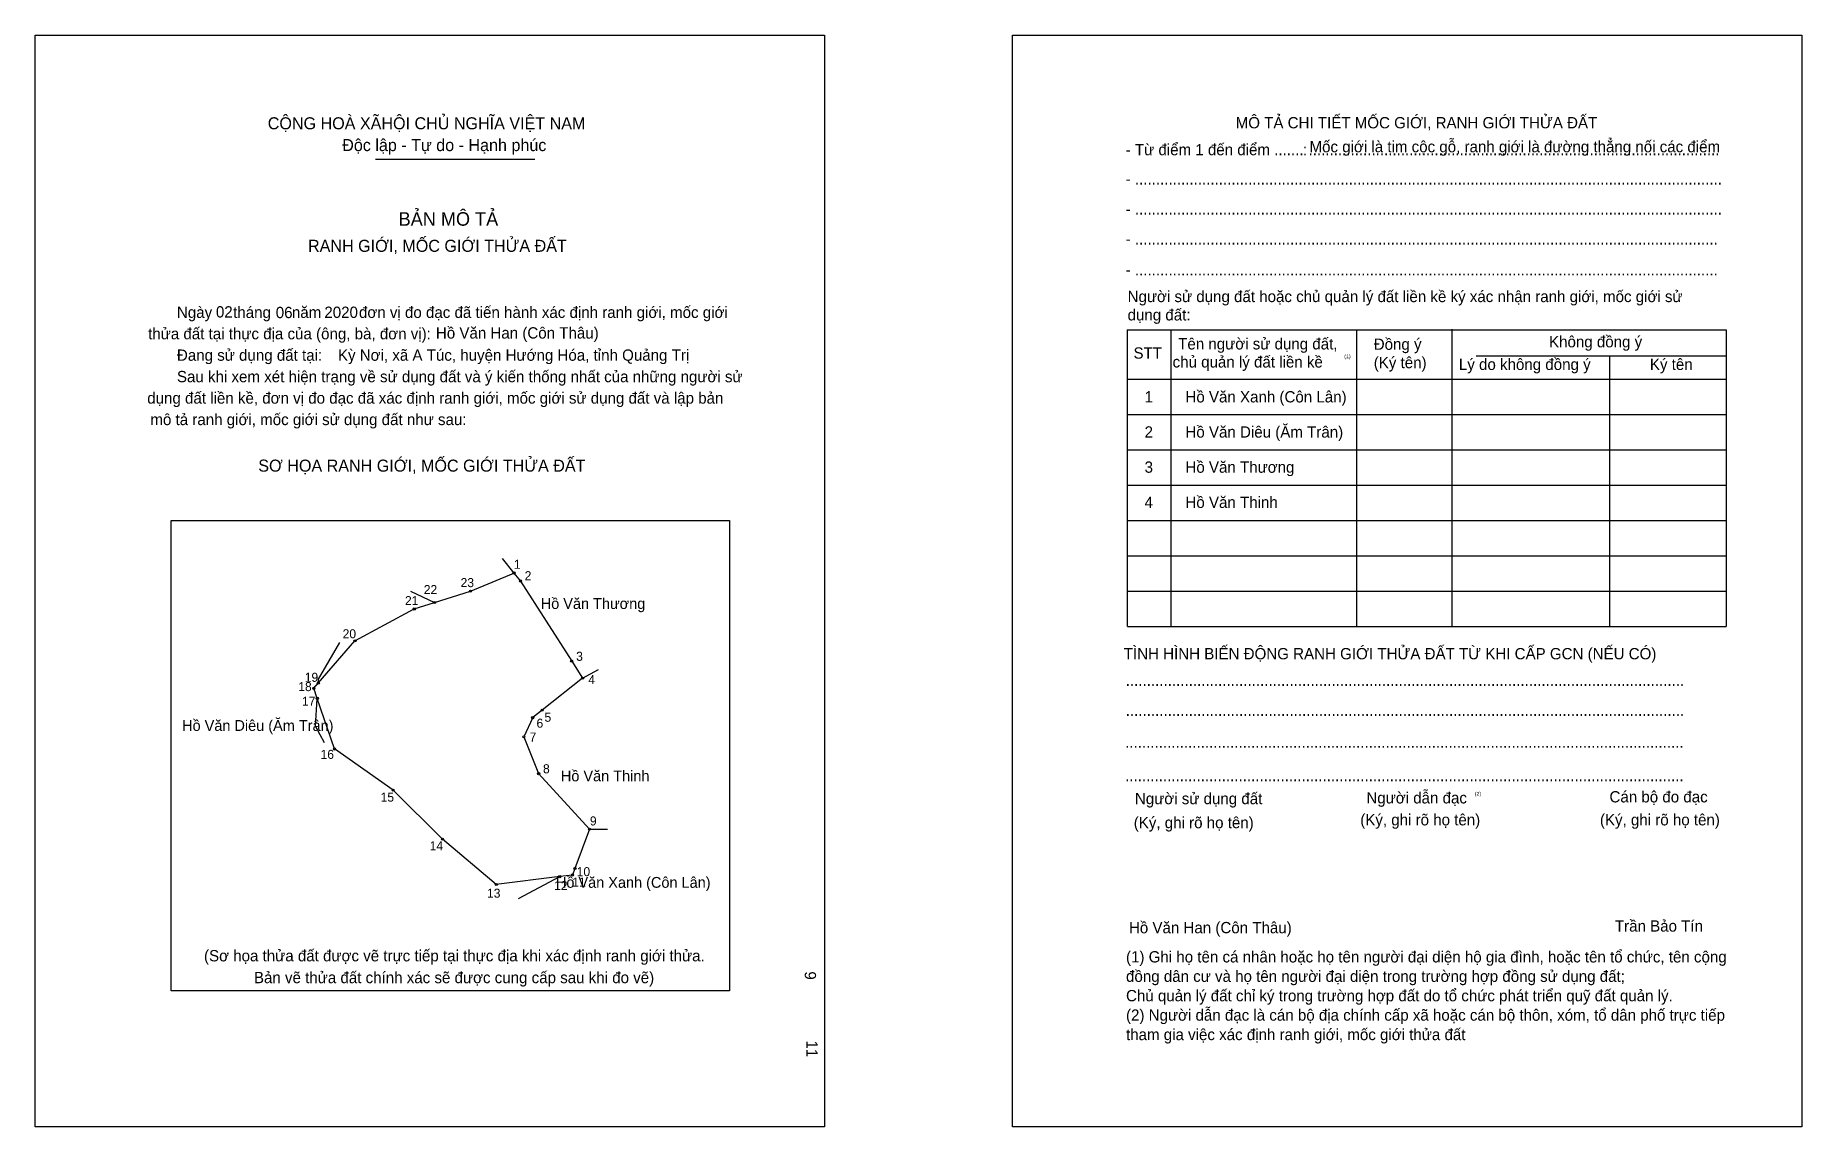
# Model space of a CAD drawing. Extents: x 548792 to 549262, y 1822216 to 1822506.
import ezdxf

# ---------------------------------------------------------------- set-up
doc = ezdxf.new("R2010")
doc.units = 0
for name, color, linetype in [('bmtKhungInTrang1', 7, 'Continuous'), ('bmtKhungInTrang2', 7, 'Continuous'), ('bmtNoiDung', 7, 'Continuous'), ('bmtTemplate', 7, 'Continuous'), ('CanhThua', 7, 'Continuous'), ('MocDinhThua', 7, 'Continuous'), ('RauThua', 7, 'Continuous'), ('SoHieuDinhThua', 7, 'Continuous'), ('TenChuLanCan', 7, 'Continuous')]:
    doc.layers.add(name, color=color, linetype=linetype)

msp = doc.modelspace()

# ---------------------------------------------------------------- linework, layer by layer
at = {"layer": 'bmtKhungInTrang1'}
msp.add_lwpolyline([(548792.24, 1822505.94), (549001.94, 1822505.94), (549001.94, 1822215.91), (548792.24, 1822215.91)], close=True, dxfattribs=at)
at = {"layer": 'bmtKhungInTrang2'}
msp.add_lwpolyline([(549051.94, 1822505.94), (549261.64, 1822505.94), (549261.64, 1822215.91), (549051.94, 1822215.91)], close=True, dxfattribs=at)
at = {"layer": 'bmtTemplate'}
for p, q in [((548882.61, 1822473.07), (548925.01, 1822473.07)), ((549094.01, 1822427.71), (549094.01, 1822348.87)), ((549143.34, 1822427.71), (549143.34, 1822348.87)), ((549168.71, 1822427.81), (549168.71, 1822348.87)), ((549241.56, 1822427.71), (549241.56, 1822348.87)), ((549175.15, 1822420.77), (549241.56, 1822420.77)), ((549082.51, 1822414.57), (549241.56, 1822414.57)), ((549082.51, 1822405.19), (549241.56, 1822405.19)), ((549082.51, 1822395.8), (549241.56, 1822395.8)), ((549082.51, 1822386.41), (549241.56, 1822386.41)), ((549082.51, 1822377.03), (549241.56, 1822377.03)), ((549082.51, 1822367.64), (549241.56, 1822367.64)), ((549082.51, 1822358.25), (549241.56, 1822358.25)), ((549082.51, 1822348.87), (549241.56, 1822348.87))]:
    msp.add_line(p, q, dxfattribs=at)
for points in [[(549082.41, 1822427.71), (549241.56, 1822427.71)], [(549082.41, 1822427.71), (549082.41, 1822348.87)], [(549210.6, 1822420.67), (549210.6, 1822348.87)]]:
    msp.add_lwpolyline(points, dxfattribs=at)
msp.add_lwpolyline([(548828.32, 1822252.03), (548828.32, 1822377.02), (548976.7, 1822377.02), (548976.7, 1822252.03)], close=True, dxfattribs=at)
at = {"layer": 'CanhThua'}
for p, q in [((548907.87, 1822358.24), (548919.44, 1822363.04)), ((548919.44, 1822363.04), (548921.18, 1822360.92)), ((548898.34, 1822355.21), (548907.87, 1822358.24)), ((548921.18, 1822360.92), (548934.79, 1822339.61)), ((548877.19, 1822345.02), (548892.96, 1822353.5)), ((548892.96, 1822353.5), (548898.34, 1822355.21)), ((548867.44, 1822333.76), (548877.19, 1822345.02)), ((548934.79, 1822339.61), (548937.67, 1822335.1)), ((548866.26, 1822332.4), (548867.44, 1822333.76)), ((548937.67, 1822335.1), (548926.92, 1822326.6)), ((548867.17, 1822329.73), (548866.26, 1822332.4)), ((548871.75, 1822316.29), (548867.17, 1822329.73)), ((548924.41, 1822324.61), (548922.05, 1822319.52)), ((548926.92, 1822326.6), (548924.41, 1822324.61)), ((548922.05, 1822319.52), (548925.98, 1822309.74)), ((548887.34, 1822305.32), (548871.75, 1822316.29)), ((548900.44, 1822292.32), (548887.34, 1822305.32)), ((548925.98, 1822309.74), (548939.5, 1822294.97)), ((548914.75, 1822280.26), (548900.44, 1822292.32)), ((548939.5, 1822294.97), (548935.64, 1822284.51)), ((548931.59, 1822282.36), (548914.75, 1822280.26)), ((548935.01, 1822282.79), (548931.59, 1822282.36)), ((548935.64, 1822284.51), (548935.01, 1822282.79))]:
    msp.add_line(p, q, dxfattribs=at)
at = {"layer": 'MocDinhThua'}
for centre in [(548919.44, 1822363.04), (548907.87, 1822358.24), (548921.18, 1822360.92), (548892.96, 1822353.5), (548898.34, 1822355.21), (548877.19, 1822345.02), (548934.79, 1822339.61), (548867.44, 1822333.76), (548937.67, 1822335.1), (548866.26, 1822332.4), (548867.17, 1822329.73), (548924.41, 1822324.61), (548926.92, 1822326.6), (548922.05, 1822319.52), (548871.75, 1822316.29), (548925.98, 1822309.74), (548887.34, 1822305.32), (548900.44, 1822292.32), (548939.5, 1822294.97), (548931.59, 1822282.36), (548935.01, 1822282.79), (548935.64, 1822284.51), (548914.75, 1822280.26)]:
    msp.add_circle(centre, 0.288, dxfattribs=at)
at = {"layer": 'RauThua'}
for p, q in [((548916.26, 1822366.91), (548919.44, 1822363.04)), ((548891.95, 1822358.21), (548898.34, 1822355.21)), ((548867.51, 1822334.82), (548873.15, 1822344.61)), ((548869.1, 1822335.68), (548877.19, 1822345.02)), ((548867.44, 1822333.76), (548867.51, 1822334.82)), ((548937.67, 1822335.1), (548941.86, 1822337.4)), ((548866.68, 1822322.28), (548867.17, 1822329.73)), ((548866.68, 1822322.28), (548869, 1822317.97)), ((548939.5, 1822294.97), (548944.24, 1822294.93)), ((548944.24, 1822294.93), (548944.28, 1822294.84)), ((548920.66, 1822276.58), (548931.59, 1822282.36))]:
    msp.add_line(p, q, dxfattribs=at)

# ---------------------------------------------------------------- texts
at = {"layer": 'bmtNoiDung'}
for s, height, p in [('02', 3, (548840.23, 1822430.95)), ('06', 3, (548856.14, 1822430.78)), ('2020', 3, (548869.05, 1822430.84)), ('Hồ Văn Han (Côn Thâu)', 3.0003, (548898.69, 1822425.36)), ('Kỳ Nơi, xã A Túc, huyện Hướng Hóa, tỉnh Quảng Trị', 3.0003, (548872.66, 1822419.46)), ('1', 3, (549087.02, 1822408.38)), ('Hồ Văn Xanh (Côn Lân) ', 3.0003, (549097.88, 1822408.38)), ('2', 3, (549087.02, 1822399.04)), ('Hồ Văn Diêu (Ăm Trân) ', 3.0003, (549097.88, 1822399.04)), ('3', 3, (549087.02, 1822389.69)), ('Hồ Văn Thương ', 3.0003, (549097.88, 1822389.69)), ('4', 3, (549087.02, 1822380.35)), ('Hồ Văn Thinh ', 3.0003, (549097.88, 1822380.35)), ('Hồ Văn Han (Côn Thâu)', 3.0003, (549082.86, 1822267.31))]:
    msp.add_text(s, height=height, dxfattribs=at).set_placement(p)
for s, p in [('9', (548996.71, 1822257.19)), ('11', (548997.14, 1822238.83))]:
    msp.add_text(s, height=3, rotation=270, dxfattribs=at).set_placement(p)
at = {"layer": 'bmtTemplate'}
for s, height, p in [('CỘNG HOÀ XÃHỘI CHỦ NGHĨA VIỆT NAM', 3.2004, (548854.01, 1822480.96)), ('MÔ TẢ CHI TIẾT MỐC GIỚI, RANH GIỚI THỬA ĐẤT', 2.9992, (549111.23, 1822481.22)), ('Mốc giới là tim cộc gỗ, ranh giới là đường thẳng nối các điểm', 2.9992, (549130.85, 1822474.86)), ('Độc lập - Tự do - Hạnh phúc', 3.2004, (548873.8, 1822475.17)), ('- Từ điểm 1 đến điểm .......', 2.9992, (549082, 1822474.07)), (':', 3, (549129.12, 1822474.07)), ('..................................................................................................', 2.9992, (549130.6, 1822474.07)), ('- ............................................................................................................................................', 2.9992, (549082, 1822466.29)), ('BẢN MÔ TẢ', 3.6, (548888.78, 1822455.34)), ('- ............................................................................................................................................', 2.9992, (549082, 1822458.31)), ('RANH GIỚI, MỐC GIỚI THỬA ĐẤT', 3.2004, (548864.71, 1822448.4)), ('- ...........................................................................................................................................', 2.9992, (549082, 1822450.34)), ('- ...........................................................................................................................................', 2.9992, (549082, 1822442.17)), ('Người sử dụng đất hoặc chủ quản lý đất liền kề ký xác nhận ranh giới, mốc giới sử', 2.9992, (549082.51, 1822435.04)), ('Ngày     tháng     năm         đơn vị đo đạc đã tiến hành xác định ranh giới, mốc giới ', 3.0003, (548829.87, 1822430.84)), ('dụng đất:', 2.999, (549082.51, 1822430.16)), ('thửa đất tại thực địa của (ông, bà, đơn vị):', 3.0003, (548822.22, 1822425.15)), ('Đang sử dụng đất tại:', 3.0003, (548829.87, 1822419.45)), ('STT', 2.999, (549084.08, 1822420.02)), ('Tên người sử dụng đất,', 2.9992, (549095.95, 1822422.46)), ('Đồng ý', 2.999, (549147.92, 1822422.36)), ('Không đồng ý', 2.9992, (549194.5, 1822423.02)), ('chủ quản lý đất liền kề', 2.9992, (549094.47, 1822417.66)), ('(1)', 1, (549140.09, 1822420.13)), ('(Ký tên)', 2.999, (549147.92, 1822417.48)), ('Lý do không đồng ý', 2.9992, (549170.55, 1822417.01)), ('Ký tên', 2.999, (549221.3, 1822417.01)), ('Sau khi xem xét hiện trạng về sử dụng đất và ý kiến thống nhất của những người sử ', 3.0003, (548829.87, 1822413.75)), ('dụng đất liền kề, đơn vị đo đạc đã xác định ranh giới, mốc giới sử dụng đất và lập bản', 3.0003, (548821.99, 1822408.05)), ('mô tả ranh giới, mốc giới sử dụng đất như sau:', 3.0003, (548822.82, 1822402.35)), ('SƠ HỌA RANH GIỚI, MỐC GIỚI THỬA ĐẤT', 3.2004, (548851.49, 1822389.98)), ('TÌNH HÌNH BIẾN ĐỘNG RANH GIỚI THỬA ĐẤT TỪ KHI CẤP GCN (NẾU CÓ)', 2.9992, (549081.49, 1822340.11)), ('.....................................................................................................................................', 3.00369, (549082, 1822333.05)), ('.....................................................................................................................................', 3.00369, (549082, 1822325.08)), ('.....................................................................................................................................', 3.00369, (549081.85, 1822316.63)), ('.....................................................................................................................................', 3.00369, (549081.85, 1822307.71)), ('Người dẫn đạc', 2.9992, (549145.96, 1822301.8)), ('Cán bộ đo đạc', 2.9992, (549210.57, 1822302.08)), ('Người sử dụng đất', 2.9992, (549084.45, 1822301.61)), ('(2)', 1, (549174.76, 1822303.87)), ('(Ký, ghi rõ họ tên)', 2.9992, (549084.14, 1822295.23)), ('(Ký, ghi rõ họ tên)', 2.9992, (549144.33, 1822295.98)), ('(Ký, ghi rõ họ tên)', 2.9992, (549208.02, 1822295.98)), ('Trần Bảo Tín', 2.9992, (549212, 1822267.75)), ('(Sơ họa thửa đất được vẽ trực tiếp tại thực địa khi xác định ranh giới thửa.', 3.0003, (548837.07, 1822259.84)), ('(1) Ghi họ tên cá nhân hoặc họ tên người đại diện hộ gia đình, hoặc tên tổ chức, tên cộng', 2.9992, (549082.09, 1822259.55)), ('Bản vẽ thửa đất chính xác sẽ được cung cấp sau khi đo vẽ)', 3.0003, (548850.34, 1822254.04)), ('đồng dân cư và họ tên người đại diện trong trường hợp đồng sử dụng đất;', 2.9992, (549082.09, 1822254.39)), ('Chủ quản lý đất chỉ ký trong trường hợp đất do tổ chức phát triển quỹ đất quản lý.', 2.9992, (549082.09, 1822249.23)), ('(2) Người dẫn đạc là cán bộ địa chính cấp xã hoặc cán bộ thôn, xóm, tổ dân phố trực tiếp', 2.9992, (549082.09, 1822244.07)), ('tham gia việc xác định ranh giới, mốc giới thửa đất', 2.9992, (549082.09, 1822238.9))]:
    msp.add_text(s, height=height, dxfattribs=at).set_placement(p)
at = {"layer": 'SoHieuDinhThua'}
for s, height, p in [('1', 2.4, (548919.4, 1822364.16)), ('23', 2.399, (548905.26, 1822359.3)), ('2', 2.4, (548922.28, 1822361.13)), ('21', 2.399, (548890.47, 1822354.51)), ('22', 2.399, (548895.47, 1822357.44)), ('20', 2.399, (548873.91, 1822345.7)), ('3', 2.4, (548935.96, 1822339.71)), ('18', 2.399, (548862.12, 1822331.66)), ('19', 2.399, (548863.84, 1822334.13)), ('4', 2.4, (548939.19, 1822333.51)), ('17', 2.399, (548863.11, 1822327.76)), ('6', 2.4, (548925.43, 1822321.93)), ('5', 2.4, (548927.55, 1822323.52)), ('7', 2.4, (548923.59, 1822318.26)), ('16', 2.399, (548868.04, 1822313.65)), ('8', 2.4, (548927.15, 1822309.82)), ('15', 2.399, (548884, 1822302.28)), ('9', 2.4, (548939.62, 1822295.96)), ('14', 2.399, (548897.04, 1822289.35)), ('11', 2.399, (548934.95, 1822279.71)), ('10', 2.399, (548936.11, 1822282.48)), ('13', 2.399, (548912.28, 1822276.76)), ('12', 2.399, (548930.11, 1822278.78))]:
    msp.add_text(s, height=height, dxfattribs=at).set_placement(p)
at = {"layer": 'TenChuLanCan'}
for s, p in [('Hồ Văn Thương', (548926.55, 1822353.49)), ('Hồ Văn Diêu (Ăm Trân)', (548831.25, 1822321.08)), ('Hồ Văn Thinh', (548931.91, 1822307.68)), ('Hồ Văn Xanh (Côn Lân)', (548930.59, 1822279.39))]:
    msp.add_text(s, height=2.8789, dxfattribs=at).set_placement(p)

doc.saveas('drawing.dxf')
